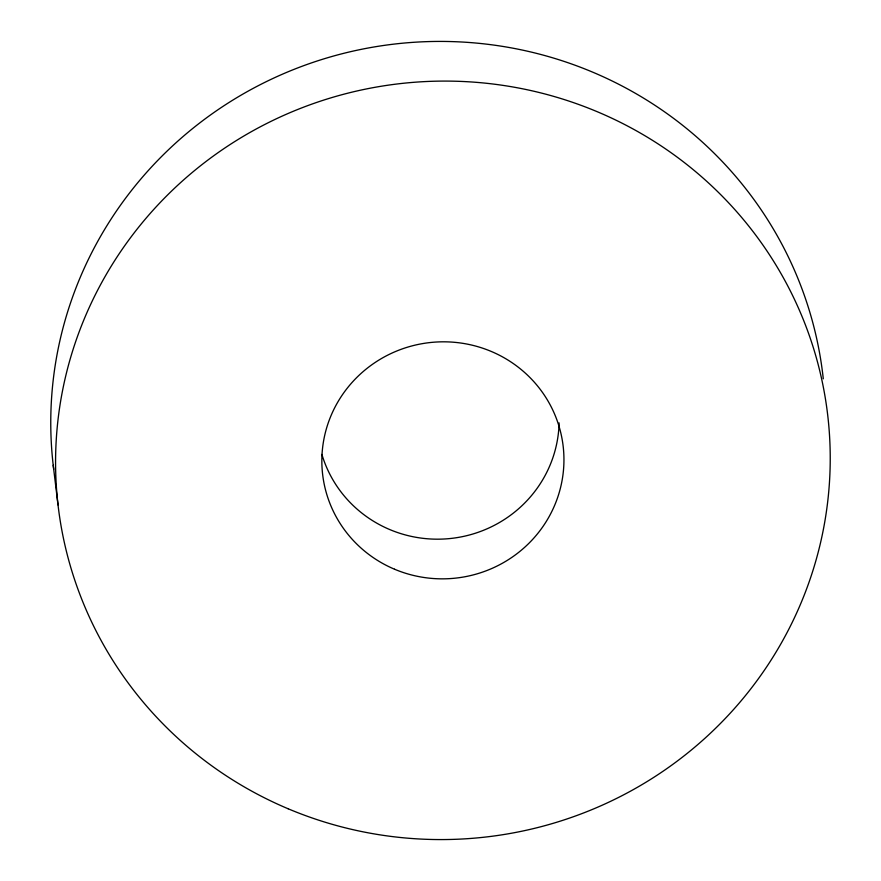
<?xml version="1.0" encoding="UTF-8"?>
<svg xmlns="http://www.w3.org/2000/svg" width="881" height="881" viewBox="0 0 881 881"><rect width="100%" height="100%" fill="white"/><g stroke="black" fill="none" stroke-linecap="round" stroke-linejoin="round"><path stroke-width="1.32" d="M53.223 465.245L58.014 504.901M53.708 469.309A387.453 379.127 -6.9 0 1 393.873 44.127A387.453 379.127 -6.9 0 1 823.283 378.808M559.105 422.902A121.082 118.472 -6.9 0 1 453.77 538.104A121.082 118.472 -6.9 0 1 321.895 454.42M288.164 808.78A387.453 379.127 -6.9 0 0 827.777 415.755A387.453 379.127 -6.9 0 0 212.762 156.455A387.453 379.127 -6.9 0 0 288.164 808.78M394.545 569.225A121.082 118.472 -6.9 0 0 563.179 446.403A121.082 118.472 -6.9 0 0 370.978 365.373A121.082 118.472 -6.9 0 0 394.545 569.225"/></g></svg>
